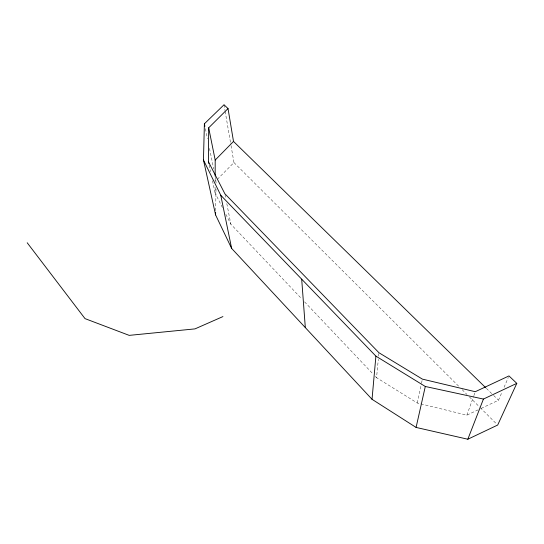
<?xml version="1.0" encoding="UTF-8"?>
<svg xmlns="http://www.w3.org/2000/svg" width="544" height="544" viewBox="0 0 544 544"><rect width="100%" height="100%" fill="white"/><g stroke="black" fill="none" stroke-linecap="round" stroke-linejoin="round"><path stroke-width="0.41" stroke-dasharray="2.72 2.04" d="M222.421 207.509L215.138 193.113L215.152 187.184M215.159 181.254L215.166 177.868M215.655 210.732L216.016 188.081M216.097 183.049L215.458 177.242M478.156 409.829L466.847 415.167L417.296 403.016L376.55 377.699L378.311 359.394M378.638 356.062L378.957 352.736M417.296 403.016L421.335 384.064M421.512 383.241L422.389 379.12M466.847 415.167L473.593 396.406M473.872 395.624L475.279 391.714M481.175 408.408L498.515 400.228L502.112 391.87M504.07 387.314L508.32 377.441M217.328 179.336L233.954 162.574L230.69 143.582M486.363 388.362L493.048 394.89M493.653 395.481L498.515 400.228M233.954 162.574L459.15 386.689M462.162 389.688L466.983 394.482M469.39 396.875L479.624 407.062M480.23 407.66L497.087 424.442M225.869 214.329L230.853 224.182L301.655 298.778M304.579 301.866L373.041 374M375.38 376.462L376.55 377.699M209.161 165.097L210.569 171.686M212.5 180.758L215.138 193.113M205.408 128.717L207.454 138.591M209.494 148.458L213.751 169.021M225.032 194.582L225.678 197.873M226.807 203.626L230.853 224.182M224.026 104.768L225.019 110.548M225.155 111.37L230.547 142.752"/><path stroke-width="0.82" d="M215.166 176.174L215.193 160.072L208.685 127.813L228.031 108.576L224.026 104.768L204.388 123.787L203.463 160.004L215.594 214.928L231.628 248.397L372.028 399.303L416.085 427.428L467.826 439.232L497.692 425.041L516.8 383.364L508.973 375.918L475.279 391.714L422.389 379.12L378.957 352.736L224.869 193.759L208.461 161.799L208.685 127.813M215.594 214.928L215.635 212.405M372.028 399.303L375.904 356.136L220.769 195.269L203.463 160.004M416.085 427.428L425.299 386.478L375.904 356.136M467.826 439.232L483.426 399.065L516.8 383.364M215.193 160.072L233.505 141.44L228.031 108.576M222.931 316.581L194.976 328.889L129.2 335.369L85.027 318.628L27.2 242.76M425.299 386.478L483.426 399.065M233.505 141.44L485.751 387.763M208.461 161.799L208.814 163.452M204.388 123.787L204.898 126.256M220.769 195.269L231.628 248.397M301.689 279.181L305.32 327.597"/></g></svg>
